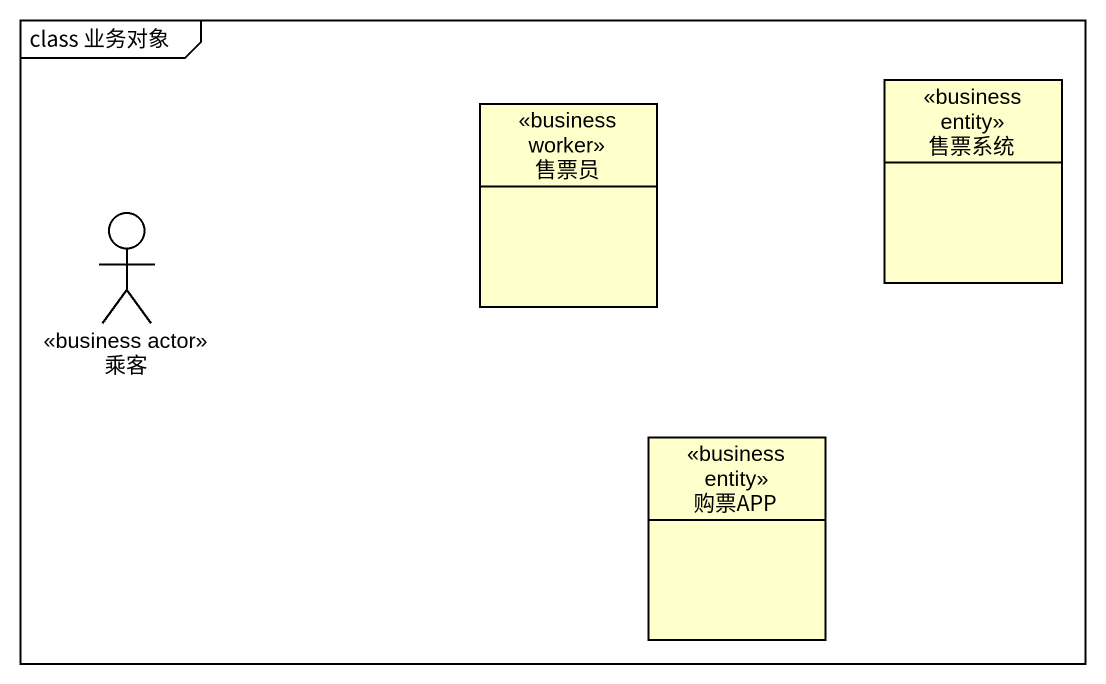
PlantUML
@startuml
mainframe class 业务对象
allowmixing
hide circle
hide empty members
class 售票系统 <<business entity>>
class 售票员 <<business worker>>
actor 乘客 <<business actor>>
class 购票APP <<business entity>>
@enduml
